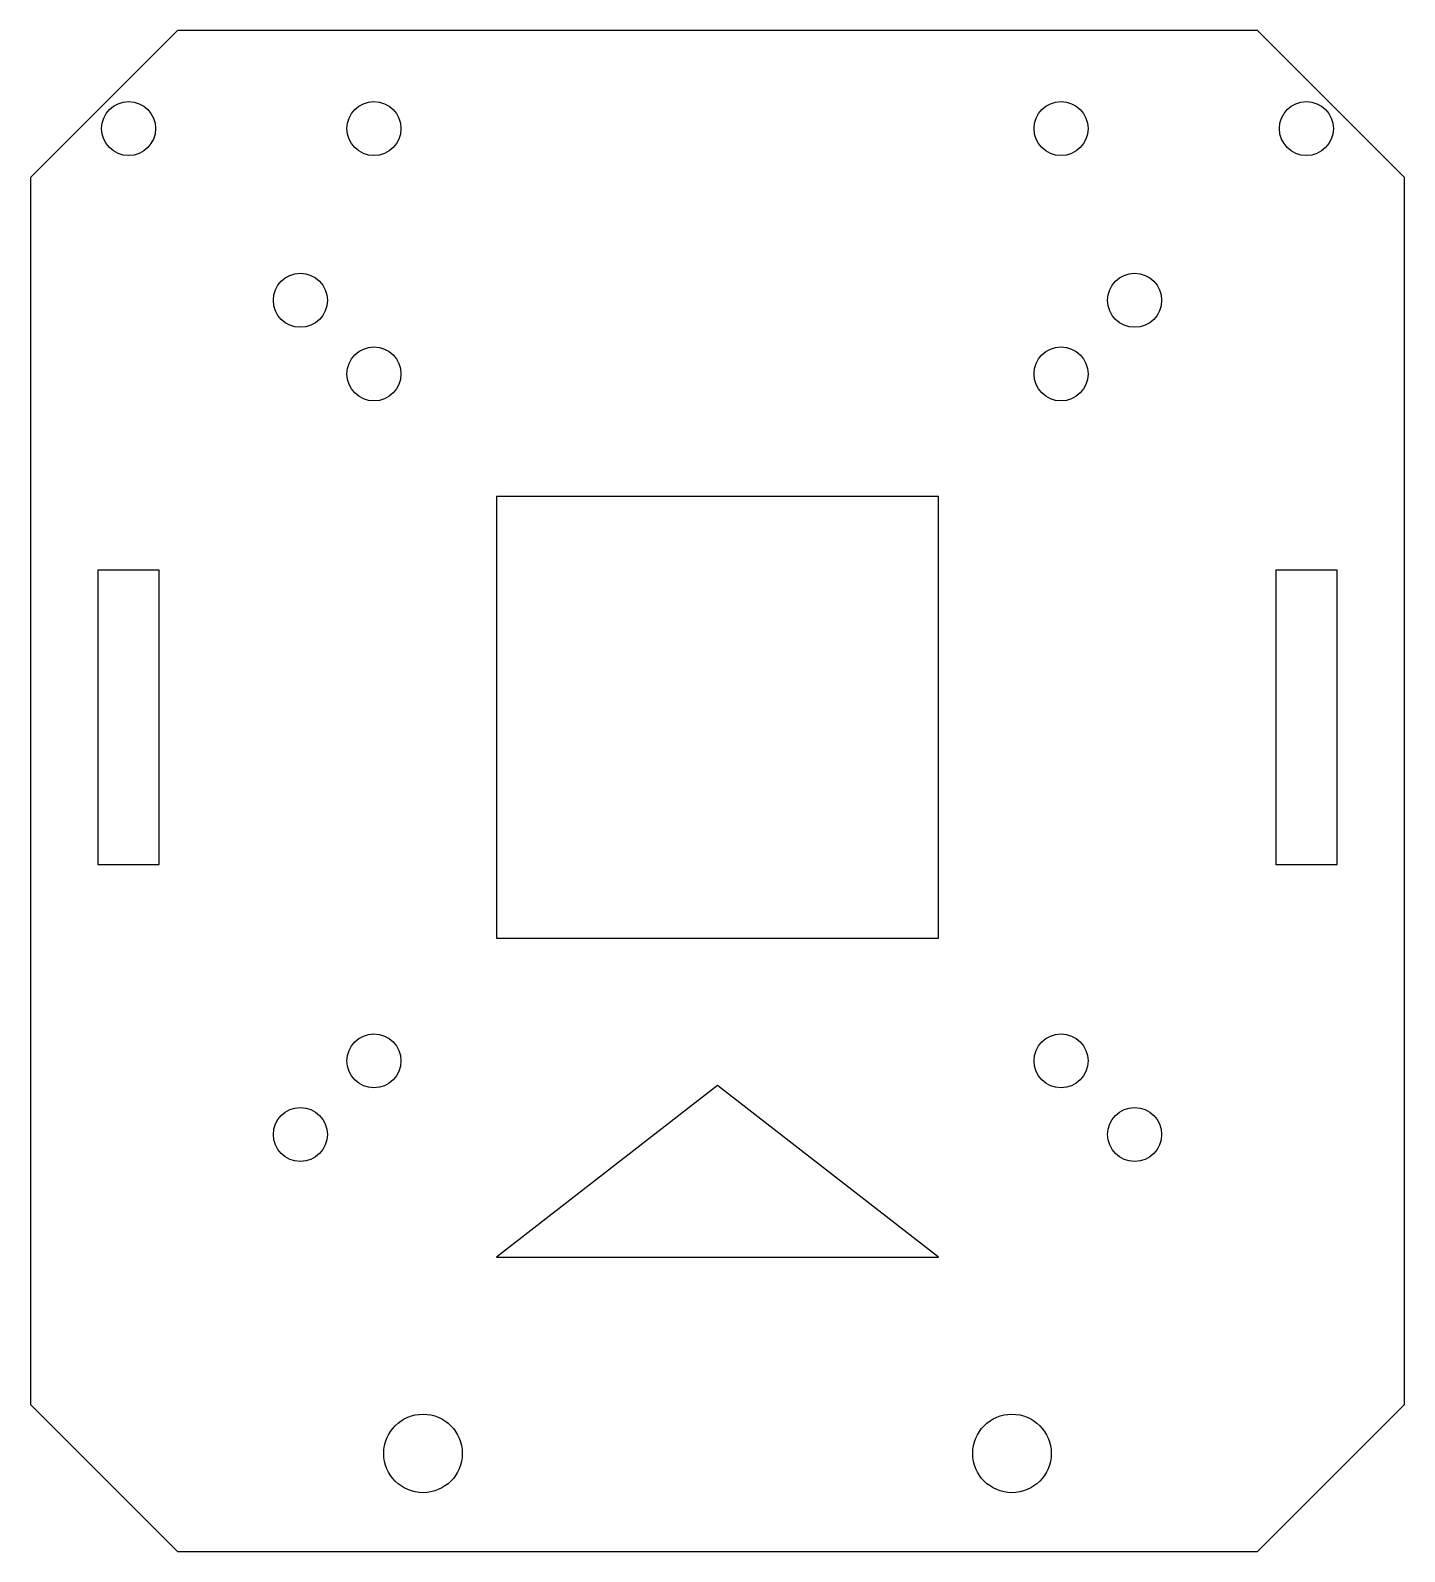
# Model space of a CAD drawing. Header units: millimetres. Extents: x -28 to 28, y 4 to 66.
import ezdxf

# ---------------------------------------------------------------- set-up
doc = ezdxf.new("R2010")
doc.units = ezdxf.units.MM

msp = doc.modelspace()

# ---------------------------------------------------------------- linework, layer by layer
at = {"color": 7, "linetype": 'Continuous', "lineweight": 25}
for p, q in [((-22, 66), (-28, 60)), ((22, 66), (-22, 66)), ((28, 60), (22, 66)), ((-28, 60), (-28, 10)), ((28, 10), (28, 60)), ((-9, 47), (-9, 29)), ((9, 47), (-9, 47)), ((9, 29), (9, 47)), ((-25.25, 44), (-25.25, 32)), ((-22.75, 44), (-25.25, 44)), ((-22.75, 32), (-22.75, 44)), ((22.75, 44), (22.75, 32)), ((25.25, 44), (22.75, 44)), ((25.25, 32), (25.25, 44)), ((-25.25, 32), (-22.75, 32)), ((22.75, 32), (25.25, 32)), ((-9, 29), (9, 29)), ((0, 23), (-9, 16)), ((9, 16), (0, 23)), ((-9, 16), (9, 16)), ((-28, 10), (-22, 4)), ((22, 4), (28, 10)), ((-22, 4), (22, 4))]:
    msp.add_line(p, q, dxfattribs=at)
for centre, radius in [((-24, 62), 1.1), ((-14, 62), 1.1), ((14, 62), 1.1), ((24, 62), 1.1), ((-17, 55), 1.1), ((17, 55), 1.1), ((-14, 52), 1.1), ((14, 52), 1.1), ((-14, 24), 1.1), ((14, 24), 1.1), ((-17, 21), 1.1), ((17, 21), 1.1), ((-12, 8), 1.6), ((12, 8), 1.6)]:
    msp.add_circle(centre, radius, dxfattribs=at)

doc.saveas('drawing.dxf')
